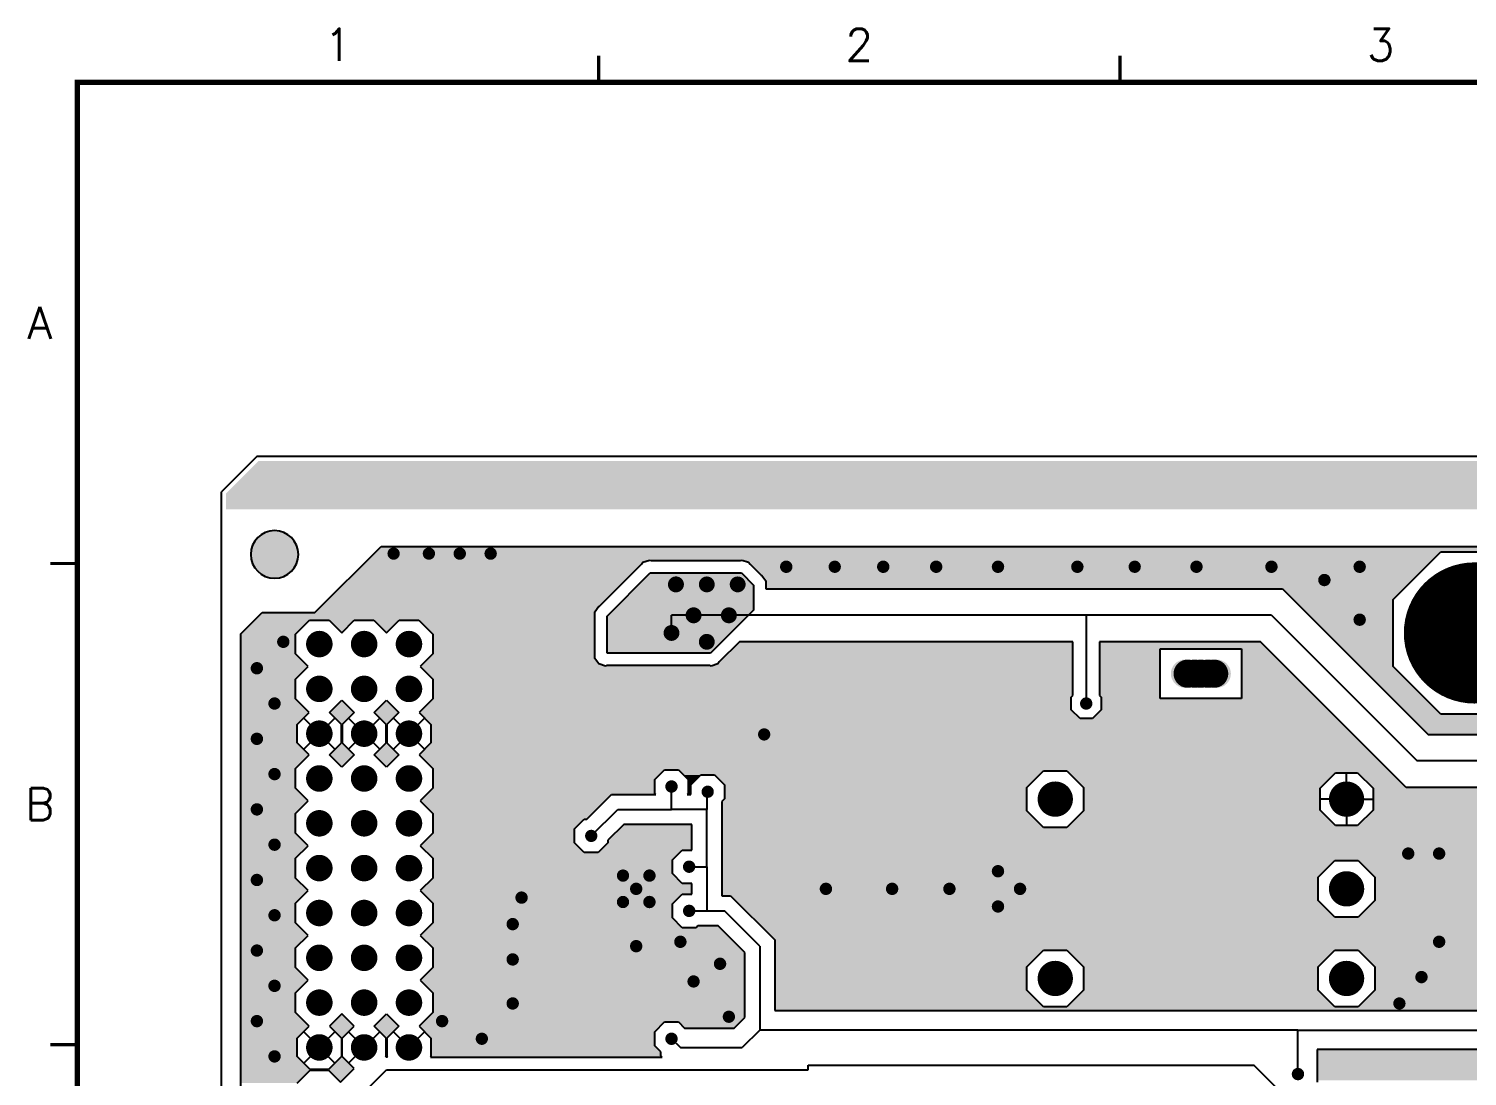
# Model space of a CAD drawing. Extents: x 295 to 953, y 10 to 290.
# Drawn here: x 487.4 to 622, y 192 to 290 of the extents above; entities that cross this region are included whole.
import ezdxf
from ezdxf.enums import TextEntityAlignment as Align

# ---------------------------------------------------------------- set-up
doc = ezdxf.new("R2010")
doc.units = 0
doc.header["$LTSCALE"] = 5
doc.header["$MEASUREMENT"] = 0
doc.layers.get('0').update_dxf_attribs({"linetype": 'CONTINUOUS', "lineweight": 25})
for name, color, linetype in [('19_SOLD_GBR', 4, 'CONTINUOUS'), ('문자', 4, 'CONTINUOUS'), ('테두리', 3, 'CONTINUOUS')]:
    doc.layers.add(name, color=color, linetype=linetype)
doc.styles.get("Standard").update_dxf_attribs({"font": 'simplex.shx'})

# ---------------------------------------------------------------- blocks, each defined once
blk = doc.blocks.new('C')
blk.add_line((15, 285), (15, 285))
at = {"layer": '테두리'}
for points, const_width in [([(63.75, 287.5), (63.75, 285)], 0.3), ([(112.5, 287.5), (112.5, 285)], 0.3), ([(15, 285), (15, 15), (405, 15), (405, 285), (15, 285)], 0.5), ([(12.5, 240), (15, 240)], 0.3), ([(12.5, 195), (15, 195)], 0.3)]:
    blk.add_lwpolyline(points, dxfattribs=dict(at, const_width=const_width))
at = {"layer": '문자'}
for s, p in [('1', (39.38, 288.5)), ('2', (88.12, 288.5)), ('3', (136.88, 288.5)), ('A', (11.5, 262.5)), ('B', (11.5, 217.5))]:
    blk.add_text(s, height=3, dxfattribs=at).set_placement(p, align=Align.MIDDLE)

msp = doc.modelspace()

# ---------------------------------------------------------------- hatches: boundary and pattern name
at = {"linetype": 'Continuous'}
h = msp.add_hatch(color=256, dxfattribs=at)
h.dxf.hatch_style = 1
h.paths.add_polyline_path([(508.2, 94.16, 1), (512.66, 94.16, 1)])
h.paths.add_polyline_path([(508.2, 240.84, 1), (512.66, 240.84, 1)])

# ---------------------------------------------------------------- linework, layer by layer
for points, const_width in [([(521.85, 240.92, -1), (521.28, 240.92, -1)], 0.577), ([(525.15, 240.92, -1), (524.58, 240.92, -1)], 0.577), ([(528.04, 240.92, -1), (527.46, 240.92, -1)], 0.577), ([(530.93, 240.92, -1), (530.35, 240.92, -1)], 0.577), ([(558.57, 239.69, -1), (557.99, 239.69, -1)], 0.577), ([(563.1, 239.69, -1), (562.53, 239.69, -1)], 0.577), ([(567.64, 239.69, -1), (567.06, 239.69, -1)], 0.577), ([(572.59, 239.69, -1), (572.01, 239.69, -1)], 0.577), ([(578.37, 239.69, -1), (577.79, 239.69, -1)], 0.577), ([(585.79, 239.69, -1), (585.21, 239.69, -1)], 0.577), ([(591.15, 239.69, -1), (590.58, 239.69, -1)], 0.577), ([(596.93, 239.69, -1), (596.35, 239.69, -1)], 0.577), ([(603.94, 239.69, -1), (603.36, 239.69, -1)], 0.577), ([(612.19, 239.69, -1), (611.61, 239.69, -1)], 0.577), ([(625.93, 233.5, -1), (619.33, 233.5, -1)], 6.6), ([(548.34, 238.04, -1), (547.59, 238.04, -1)], 0.742), ([(551.22, 238.04, -1), (550.48, 238.04, -1)], 0.742), ([(554.11, 238.04, -1), (553.37, 238.04, -1)], 0.742), ([(608.89, 238.45, -1), (608.31, 238.45, -1)], 0.577), ([(549.99, 235.15, -1), (549.24, 235.15, -1)], 0.742), ([(553.29, 235.15, -1), (552.54, 235.15, -1)], 0.742), ([(547.92, 233.5, -1), (547.18, 233.5, -1)], 0.742), ([(612.19, 234.74, -1), (611.61, 234.74, -1)], 0.577), ([(511.54, 232.67, -1), (510.96, 232.67, -1)], 0.577), ([(515.24, 232.46, -1), (514, 232.46, -1)], 1.24), ([(519.43, 232.46, -1), (518.19, 232.46, -1)], 1.24), ([(523.62, 232.46, -1), (522.38, 232.46, -1)], 1.24), ([(551.22, 232.67, -1), (550.48, 232.67, -1)], 0.742), ([(509.07, 230.2, -1), (508.49, 230.2, -1)], 0.577), ([(596.48, 229.69, -1), (595.16, 229.69, -1)], 1.32), ([(597.14, 229.69, -1), (595.82, 229.69, -1)], 1.32), ([(597.71, 229.69, -1), (596.39, 229.69, -1)], 1.32), ([(598.37, 229.69, -1), (597.05, 229.69, -1)], 1.32), ([(598.95, 229.69, -1), (597.63, 229.69, -1)], 1.32), ([(515.24, 228.27, -1), (514, 228.27, -1)], 1.24), ([(519.43, 228.27, -1), (518.19, 228.27, -1)], 1.24), ([(523.62, 228.27, -1), (522.38, 228.27, -1)], 1.24), ([(510.72, 226.9, -1), (510.14, 226.9, -1)], 0.577), ([(586.62, 226.9, -1), (586.04, 226.9, -1)], 0.577), ([(515.24, 224.08, -1), (514, 224.08, -1)], 1.24), ([(519.43, 224.08, -1), (518.19, 224.08, -1)], 1.24), ([(523.62, 224.08, -1), (522.38, 224.08, -1)], 1.24), ([(509.07, 223.6, -1), (508.49, 223.6, -1)], 0.577), ([(556.5, 224.01, -1), (555.93, 224.01, -1)], 0.577), ([(510.72, 220.3, -1), (510.14, 220.3, -1)], 0.577), ([(515.24, 219.89, -1), (514, 219.89, -1)], 1.24), ([(519.43, 219.89, -1), (518.19, 219.89, -1)], 1.24), ([(523.62, 219.89, -1), (522.38, 219.89, -1)], 1.24), ([(547.84, 219.14, -1), (547.26, 219.14, -1)], 0.577), ([(584.26, 217.96, -1), (582.61, 217.96, -1)], 1.65), ([(611.5, 217.96, -1), (609.85, 217.96, -1)], 1.65), ([(551.22, 218.65, -1), (550.65, 218.65, -1)], 0.577), ([(509.07, 217, -1), (508.49, 217, -1)], 0.577), ([(515.24, 215.7, -1), (514, 215.7, -1)], 1.24), ([(519.43, 215.7, -1), (518.19, 215.7, -1)], 1.24), ([(523.62, 215.7, -1), (522.38, 215.7, -1)], 1.24), ([(510.72, 213.7, -1), (510.14, 213.7, -1)], 0.577), ([(540.33, 214.52, -1), (539.76, 214.52, -1)], 0.577), ([(515.24, 211.51, -1), (514, 211.51, -1)], 1.24), ([(519.43, 211.51, -1), (518.19, 211.51, -1)], 1.24), ([(523.62, 211.51, -1), (522.38, 211.51, -1)], 1.24), ([(616.73, 212.87, -1), (616.15, 212.87, -1)], 0.577), ([(619.62, 212.87, -1), (619.04, 212.87, -1)], 0.577), ([(543.3, 210.81, -1), (542.73, 210.81, -1)], 0.577), ([(545.78, 210.81, -1), (545.2, 210.81, -1)], 0.577), ([(549.49, 211.64, -1), (548.91, 211.64, -1)], 0.577), ([(578.37, 211.22, -1), (577.79, 211.22, -1)], 0.577), ([(611.5, 209.57, -1), (609.85, 209.57, -1)], 1.65), ([(509.07, 210.4, -1), (508.49, 210.4, -1)], 0.577), ([(544.54, 209.57, -1), (543.96, 209.57, -1)], 0.577), ([(562.28, 209.57, -1), (561.7, 209.57, -1)], 0.577), ([(568.47, 209.57, -1), (567.89, 209.57, -1)], 0.577), ([(573.83, 209.57, -1), (573.25, 209.57, -1)], 0.577), ([(580.43, 209.57, -1), (579.85, 209.57, -1)], 0.577), ([(515.24, 207.31, -1), (514, 207.31, -1)], 1.24), ([(519.43, 207.31, -1), (518.19, 207.31, -1)], 1.24), ([(523.62, 207.31, -1), (522.38, 207.31, -1)], 1.24), ([(533.82, 208.75, -1), (533.24, 208.75, -1)], 0.577), ([(543.3, 208.34, -1), (542.73, 208.34, -1)], 0.577), ([(545.78, 208.34, -1), (545.2, 208.34, -1)], 0.577), ([(578.37, 207.92, -1), (577.79, 207.92, -1)], 0.577), ([(510.72, 207.1, -1), (510.14, 207.1, -1)], 0.577), ([(549.49, 207.51, -1), (548.91, 207.51, -1)], 0.577), ([(532.99, 206.27, -1), (532.41, 206.27, -1)], 0.577), ([(544.54, 204.21, -1), (543.96, 204.21, -1)], 0.577), ([(548.67, 204.62, -1), (548.09, 204.62, -1)], 0.577), ([(619.62, 204.62, -1), (619.04, 204.62, -1)], 0.577), ([(509.07, 203.8, -1), (508.49, 203.8, -1)], 0.577), ([(515.24, 203.12, -1), (514, 203.12, -1)], 1.24), ([(519.43, 203.12, -1), (518.19, 203.12, -1)], 1.24), ([(523.62, 203.12, -1), (522.38, 203.12, -1)], 1.24), ([(532.99, 202.97, -1), (532.41, 202.97, -1)], 0.577), ([(552.38, 202.56, -1), (551.8, 202.56, -1)], 0.577), ([(584.26, 201.19, -1), (582.61, 201.19, -1)], 1.65), ([(611.5, 201.19, -1), (609.85, 201.19, -1)], 1.65), ([(617.97, 201.32, -1), (617.39, 201.32, -1)], 0.577), ([(510.72, 200.5, -1), (510.14, 200.5, -1)], 0.577), ([(549.9, 200.91, -1), (549.33, 200.91, -1)], 0.577), ([(515.24, 198.93, -1), (514, 198.93, -1)], 1.24), ([(519.43, 198.93, -1), (518.19, 198.93, -1)], 1.24), ([(523.62, 198.93, -1), (522.38, 198.93, -1)], 1.24), ([(532.99, 198.85, -1), (532.41, 198.85, -1)], 0.577), ([(615.9, 198.85, -1), (615.33, 198.85, -1)], 0.577), ([(509.07, 197.2, -1), (508.49, 197.2, -1)], 0.577), ([(526.39, 197.2, -1), (525.81, 197.2, -1)], 0.577), ([(553.2, 197.61, -1), (552.63, 197.61, -1)], 0.577), ([(515.24, 194.74, -1), (514, 194.74, -1)], 1.24), ([(519.43, 194.74, -1), (518.19, 194.74, -1)], 1.24), ([(523.62, 194.74, -1), (522.38, 194.74, -1)], 1.24), ([(530.1, 195.55, -1), (529.53, 195.55, -1)], 0.577), ([(547.84, 195.55, -1), (547.26, 195.55, -1)], 0.577), ([(510.72, 193.9, -1), (510.14, 193.9, -1)], 0.577), ([(606.42, 192.25, -1), (605.84, 192.25, -1)], 0.577)]:
    msp.add_lwpolyline(points, format="xyb", close=True, dxfattribs=dict(const_width=const_width))
at = {"layer": '19_SOLD_GBR', "color": 7}
for p, q in [((508.78, 250), (505.48, 246.7)), ((868.48, 250), (508.78, 250)), ((505.48, 88.3), (505.48, 246.7)), ((514.21, 235.4), (520.4, 241.58)), ((520.4, 241.58), (853.46, 241.58)), ((615.04, 236.64), (619.48, 241.09)), ((619.48, 241.09), (625.77, 241.09)), ((540.83, 236.02), (544.73, 239.92)), ((544.73, 239.92), (544.88, 240.12)), ((544.88, 240.12), (545.49, 240.32)), ((545.49, 240.32), (545.65, 240.26)), ((545.65, 240.26), (554, 240.26)), ((554, 240.26), (554.15, 240.32)), ((554.15, 240.32), (554.76, 240.12)), ((554.76, 240.12), (554.91, 239.92)), ((554.91, 239.92), (555.92, 238.91)), ((541.53, 235.08), (545.56, 239.11)), ((545.56, 239.11), (554.08, 239.11)), ((554.08, 239.11), (555.23, 237.97)), ((555.92, 238.91), (556, 238.88)), ((556, 238.88), (556.38, 238.36)), ((556.38, 238.36), (556.38, 237.62)), ((555.23, 237.97), (555.23, 235.63)), ((556.38, 237.62), (604.68, 237.62)), ((604.68, 237.62), (618.29, 224.01)), ((507.29, 233.43), (509.26, 235.4)), ((509.26, 235.4), (514.21, 235.4)), ((540.38, 235.47), (540.75, 235.99)), ((540.38, 231.12), (540.38, 235.47)), ((540.75, 235.99), (540.83, 236.02)), ((555.23, 235.63), (551.2, 231.6)), ((615.04, 230.36), (615.04, 236.64)), ((512.39, 233.38), (513.7, 234.69)), ((513.7, 234.69), (515.54, 234.69)), ((515.54, 234.69), (516.71, 233.51)), ((516.71, 233.51), (517.89, 234.69)), ((517.89, 234.69), (519.73, 234.69)), ((519.73, 234.69), (520.91, 233.51)), ((520.91, 233.51), (522.08, 234.69)), ((522.08, 234.69), (523.92, 234.69)), ((523.92, 234.69), (525.23, 233.38)), ((541.53, 231.6), (541.53, 235.08)), ((586.33, 235.15), (547.55, 235.15)), ((547.55, 233.5), (547.55, 235.15)), ((603.65, 235.15), (586.33, 235.15)), ((586.33, 235.15), (586.33, 226.9)), ((603.65, 235.15), (617.27, 221.54)), ((507.29, 101.57), (507.29, 233.43)), ((512.39, 231.54), (512.39, 233.38)), ((525.23, 233.38), (525.23, 231.54)), ((513.56, 230.36), (512.39, 231.54)), ((525.23, 231.54), (524.05, 230.36)), ((551.2, 231.6), (541.53, 231.6)), ((553.9, 232.67), (552.02, 230.79)), ((585.09, 232.67), (553.9, 232.67)), ((585.09, 227.65), (585.09, 232.67)), ((587.57, 232.67), (587.57, 227.65)), ((602.63, 232.67), (587.57, 232.67)), ((593.26, 232), (600.85, 232)), ((593.26, 227.38), (593.26, 232)), ((600.85, 232), (600.85, 227.38)), ((616.24, 219.06), (602.63, 232.67)), ((512.39, 229.19), (513.56, 230.36)), ((524.05, 230.36), (525.23, 229.19)), ((540.75, 230.6), (540.38, 231.12)), ((541.37, 230.4), (540.75, 230.6)), ((541.52, 230.45), (541.37, 230.4)), ((551.11, 230.45), (541.52, 230.45)), ((551.27, 230.4), (551.11, 230.45)), ((551.88, 230.6), (551.27, 230.4)), ((552.02, 230.79), (551.88, 230.6)), ((619.48, 225.91), (615.04, 230.36)), ((512.39, 227.35), (512.39, 229.19)), ((525.23, 229.19), (525.23, 227.35)), ((513.68, 226.06), (512.39, 227.35)), ((525.23, 227.35), (523.94, 226.06)), ((584.93, 227.48), (585.09, 227.65)), ((584.93, 226.32), (584.93, 227.48)), ((587.57, 227.65), (587.73, 227.48)), ((587.73, 227.48), (587.73, 226.32)), ((600.85, 227.38), (593.26, 227.38)), ((512.56, 224.93), (513.68, 226.06)), ((515.56, 226.06), (516.71, 227.22)), ((516.68, 224.93), (515.56, 226.06)), ((516.71, 227.22), (517.87, 226.06)), ((517.87, 226.06), (516.75, 224.93)), ((519.75, 226.06), (520.91, 227.22)), ((520.87, 224.93), (519.75, 226.06)), ((520.91, 227.22), (522.06, 226.06)), ((522.06, 226.06), (520.94, 224.93)), ((523.94, 226.06), (525.06, 224.93)), ((585.75, 225.5), (584.93, 226.32)), ((587.73, 226.32), (586.91, 225.5)), ((512.56, 223.22), (512.56, 224.93)), ((514.62, 224.08), (513.16, 225.54)), ((514.62, 224.08), (513.16, 225.54)), ((514.62, 224.08), (516.08, 225.54)), ((514.62, 224.08), (516.08, 225.54)), ((516.68, 223.22), (516.68, 224.93)), ((516.75, 224.93), (516.75, 223.22)), ((518.81, 224.08), (517.35, 225.54)), ((518.81, 224.08), (517.35, 225.54)), ((518.81, 224.08), (520.27, 225.54)), ((518.81, 224.08), (520.27, 225.54)), ((520.87, 223.22), (520.87, 224.93)), ((520.94, 224.93), (520.94, 223.22)), ((523, 224.08), (521.54, 225.54)), ((523, 224.08), (521.54, 225.54)), ((523, 224.08), (524.46, 225.54)), ((523, 224.08), (524.46, 225.54)), ((525.06, 224.93), (525.06, 223.22)), ((586.91, 225.5), (585.75, 225.5)), ((625.77, 225.91), (619.48, 225.91)), ((514.62, 224.08), (513.16, 222.62)), ((514.62, 224.08), (513.16, 222.62)), ((514.62, 224.08), (516.08, 222.62)), ((514.62, 224.08), (516.08, 222.62)), ((518.81, 224.08), (517.35, 222.62)), ((518.81, 224.08), (517.35, 222.62)), ((518.81, 224.08), (520.27, 222.62)), ((518.81, 224.08), (520.27, 222.62)), ((523, 224.08), (521.54, 222.62)), ((523, 224.08), (521.54, 222.62)), ((523, 224.08), (524.46, 222.62)), ((523, 224.08), (524.46, 222.62)), ((618.29, 224.01), (630.27, 224.01)), ((512.39, 220.81), (513.68, 222.1)), ((513.68, 222.1), (512.56, 223.22)), ((515.56, 222.1), (516.68, 223.22)), ((516.71, 220.94), (515.56, 222.1)), ((517.87, 222.1), (516.71, 220.94)), ((516.75, 223.22), (517.87, 222.1)), ((519.75, 222.1), (520.87, 223.22)), ((520.91, 220.94), (519.75, 222.1)), ((522.06, 222.1), (520.91, 220.94)), ((520.94, 223.22), (522.06, 222.1)), ((525.06, 223.22), (523.94, 222.1)), ((523.94, 222.1), (525.23, 220.81)), ((512.39, 218.97), (512.39, 220.81)), ((525.23, 220.81), (525.23, 218.97)), ((545.99, 219.8), (546.9, 220.71)), ((546.9, 220.71), (548.2, 220.71)), ((548.2, 220.71), (549.12, 219.8)), ((580.79, 219.05), (582.34, 220.6)), ((582.34, 220.6), (584.53, 220.6)), ((584.53, 220.6), (586.07, 219.05)), ((631.29, 221.54), (617.27, 221.54)), ((545.99, 218.5), (545.99, 219.8)), ((549.12, 219.8), (549.12, 218.5)), ((549.37, 219.3), (550.28, 220.22)), ((549.37, 218.4), (549.37, 219.3)), ((550.28, 220.22), (551.58, 220.22)), ((551.58, 220.22), (552.5, 219.3)), ((552.5, 219.3), (552.5, 218)), ((608.2, 218.98), (609.65, 220.43)), ((609.65, 220.43), (611.7, 220.43)), ((610.67, 217.96), (610.67, 220.43)), ((611.7, 220.43), (613.15, 218.98)), ((513.56, 217.79), (512.39, 218.97)), ((525.23, 218.97), (524.05, 217.79)), ((539.63, 216.09), (541.94, 218.4)), ((541.94, 218.4), (546.08, 218.4)), ((546.08, 218.4), (545.99, 218.5)), ((547.55, 217), (547.55, 219.14)), ((549.12, 218.5), (549.03, 218.4)), ((549.03, 218.4), (549.37, 218.4)), ((550.94, 218.65), (550.85, 218.57)), ((550.85, 218.57), (550.85, 217)), ((552.5, 218), (552.26, 217.75)), ((580.79, 216.86), (580.79, 219.05)), ((586.07, 219.05), (586.07, 216.86)), ((608.2, 216.93), (608.2, 218.98)), ((610.67, 217.96), (608.2, 217.96)), ((610.67, 217.96), (610.67, 215.48)), ((610.67, 217.96), (613.15, 217.96)), ((613.15, 218.98), (613.15, 216.93)), ((632.31, 219.06), (616.24, 219.06)), ((512.39, 216.62), (513.56, 217.79)), ((512.39, 214.77), (512.39, 216.62)), ((524.05, 217.79), (525.23, 216.62)), ((525.23, 216.62), (525.23, 214.77)), ((540.05, 214.52), (542.52, 217)), ((542.52, 217), (547.55, 217)), ((550.85, 217), (547.55, 217)), ((550.85, 211.64), (550.85, 217)), ((552.26, 217.75), (552.26, 208.91)), ((582.34, 215.32), (580.79, 216.86)), ((586.07, 216.86), (584.53, 215.32)), ((609.65, 215.48), (608.2, 216.93)), ((613.15, 216.93), (611.7, 215.48)), ((538.48, 215.18), (539.39, 216.09)), ((539.39, 216.09), (539.63, 216.09)), ((543.1, 215.6), (541.61, 214.11)), ((549.45, 215.6), (543.1, 215.6)), ((549.45, 213.2), (549.45, 215.6)), ((584.53, 215.32), (582.34, 215.32)), ((611.7, 215.48), (609.65, 215.48)), ((513.56, 213.6), (512.39, 214.77)), ((525.23, 214.77), (524.05, 213.6)), ((538.48, 213.88), (538.48, 215.18)), ((539.39, 212.96), (538.48, 213.88)), ((541.61, 213.88), (540.69, 212.96)), ((541.61, 214.11), (541.61, 213.88)), ((512.39, 212.43), (513.56, 213.6)), ((524.05, 213.6), (525.23, 212.43)), ((540.69, 212.96), (539.39, 212.96)), ((547.64, 212.29), (548.55, 213.2)), ((548.55, 213.2), (549.45, 213.2)), ((512.39, 210.58), (512.39, 212.43)), ((525.23, 212.43), (525.23, 210.58)), ((547.64, 210.99), (547.64, 212.29)), ((549.2, 211.64), (550.85, 211.64)), ((550.85, 211.64), (550.85, 209.57)), ((608.03, 210.67), (609.58, 212.21)), ((609.58, 212.21), (611.77, 212.21)), ((611.77, 212.21), (613.31, 210.67)), ((513.56, 209.41), (512.39, 210.58)), ((525.23, 210.58), (524.05, 209.41)), ((548.55, 210.07), (547.64, 210.99)), ((549.45, 210.07), (548.55, 210.07)), ((549.45, 209.08), (549.45, 210.07)), ((608.03, 208.48), (608.03, 210.67)), ((613.31, 210.67), (613.31, 208.48)), ((512.39, 208.24), (513.56, 209.41)), ((524.05, 209.41), (525.23, 208.24)), ((547.64, 208.16), (548.55, 209.08)), ((548.55, 209.08), (549.45, 209.08)), ((550.85, 209.57), (550.85, 207.51)), ((552.26, 208.91), (553.08, 208.91)), ((553.08, 208.91), (557.21, 204.79)), ((512.39, 206.39), (512.39, 208.24)), ((525.23, 208.24), (525.23, 206.39)), ((547.64, 206.86), (547.64, 208.16)), ((549.2, 207.51), (550.85, 207.51)), ((550.85, 207.51), (552.5, 207.51)), ((555.8, 204.21), (552.5, 207.51)), ((609.58, 206.93), (608.03, 208.48)), ((613.31, 208.48), (611.77, 206.93)), ((513.56, 205.22), (512.39, 206.39)), ((525.23, 206.39), (524.05, 205.22)), ((548.55, 205.94), (547.64, 206.86)), ((549.85, 205.94), (548.55, 205.94)), ((550.02, 206.11), (549.85, 205.94)), ((551.92, 206.11), (550.02, 206.11)), ((554.4, 203.63), (551.92, 206.11)), ((611.77, 206.93), (609.58, 206.93)), ((512.39, 204.05), (513.56, 205.22)), ((524.05, 205.22), (525.23, 204.05)), ((557.21, 204.79), (557.21, 198.19)), ((512.39, 202.2), (512.39, 204.05)), ((525.23, 204.05), (525.23, 202.2)), ((554.4, 197.54), (554.4, 203.63)), ((555.8, 204.21), (555.8, 196.37)), ((580.79, 202.29), (582.34, 203.83)), ((582.34, 203.83), (584.53, 203.83)), ((584.53, 203.83), (586.07, 202.29)), ((608.03, 202.29), (609.58, 203.83)), ((609.58, 203.83), (611.77, 203.83)), ((611.77, 203.83), (613.31, 202.29)), ((513.56, 201.03), (512.39, 202.2)), ((525.23, 202.2), (524.05, 201.03)), ((580.79, 200.1), (580.79, 202.29)), ((586.07, 202.29), (586.07, 200.1)), ((608.03, 200.1), (608.03, 202.29)), ((613.31, 202.29), (613.31, 200.1)), ((512.39, 199.85), (513.56, 201.03)), ((524.05, 201.03), (525.23, 199.85)), ((512.39, 198.01), (512.39, 199.85)), ((525.23, 199.85), (525.23, 198.01)), ((582.34, 198.55), (580.79, 200.1)), ((586.07, 200.1), (584.53, 198.55)), ((609.58, 198.55), (608.03, 200.1)), ((613.31, 200.1), (611.77, 198.55)), ((513.68, 196.72), (512.39, 198.01)), ((516.71, 197.88), (515.56, 196.72)), ((517.87, 196.72), (516.71, 197.88)), ((519.75, 196.72), (520.91, 197.88)), ((520.91, 197.88), (522.06, 196.72)), ((525.23, 198.01), (523.94, 196.72)), ((557.21, 198.19), (651.02, 198.19)), ((584.53, 198.55), (582.34, 198.55)), ((611.77, 198.55), (609.58, 198.55)), ((512.56, 195.6), (513.68, 196.72)), ((515.56, 196.72), (516.68, 195.6)), ((516.75, 195.6), (517.87, 196.72)), ((520.87, 195.6), (519.75, 196.72)), ((522.06, 196.72), (520.94, 195.6)), ((523.94, 196.72), (525.06, 195.6)), ((545.99, 196.2), (546.9, 197.12)), ((546.9, 197.12), (548.2, 197.12)), ((548.2, 197.12), (548.78, 196.54)), ((548.78, 196.54), (553.4, 196.54)), ((553.4, 196.54), (554.4, 197.54)), ((512.56, 193.89), (512.56, 195.6)), ((514.62, 194.74), (513.16, 196.2)), ((514.62, 194.74), (516.08, 196.2)), ((516.68, 195.6), (516.68, 193.89)), ((516.75, 193.89), (516.75, 195.6)), ((518.81, 194.74), (517.35, 196.2)), ((518.81, 194.74), (517.35, 196.2)), ((518.81, 194.74), (520.27, 196.2)), ((518.81, 194.74), (520.27, 196.2)), ((520.87, 193.89), (520.87, 195.6)), ((520.94, 195.6), (520.94, 193.89)), ((523, 194.74), (521.54, 196.2)), ((523, 194.74), (521.54, 196.2)), ((523, 194.74), (524.46, 196.2)), ((523, 194.74), (524.46, 196.2)), ((525.06, 195.6), (525.06, 193.89)), ((545.99, 194.9), (545.99, 196.2)), ((547.55, 195.55), (548.38, 194.72)), ((555.8, 196.37), (554.15, 194.72)), ((606.13, 196.37), (555.8, 196.37)), ((606.13, 196.37), (650.27, 196.37)), ((606.13, 192.25), (606.13, 196.37)), ((513.76, 192.68), (512.56, 193.89)), ((514.62, 194.74), (513.16, 193.28)), ((514.62, 194.74), (516.08, 193.28)), ((516.68, 193.89), (515.47, 192.68)), ((517.87, 192.76), (516.75, 193.89)), ((518.81, 194.74), (517.35, 193.28)), ((518.81, 194.74), (517.35, 193.28)), ((520.83, 193.84), (520.87, 193.89)), ((520.98, 193.84), (520.83, 193.84)), ((520.94, 193.89), (520.98, 193.84)), ((525.06, 193.89), (525.02, 193.84)), ((525.02, 193.84), (546.69, 193.84)), ((546.56, 194.32), (545.99, 194.9)), ((546.56, 193.97), (546.56, 194.32)), ((546.69, 193.84), (546.56, 193.97)), ((548.38, 194.72), (554.15, 194.72)), ((607.94, 194.56), (607.94, 191.5)), ((649.51, 194.56), (607.94, 194.56)), ((512.56, 191.41), (513.76, 192.61)), ((515.47, 192.68), (513.76, 192.68)), ((513.76, 192.61), (515.47, 192.61)), ((515.47, 192.61), (516.6, 191.49)), ((516.6, 191.49), (517.87, 192.76)), ((518.81, 190.55), (520.91, 192.65)), ((520.91, 192.65), (560.34, 192.65)), ((560.34, 193.07), (602, 193.07)), ((560.34, 192.65), (560.34, 193.07)), ((611.08, 184), (602, 193.07))]:
    msp.add_line(p, q, dxfattribs=at)
for start, end in [(0, 180), (180, 0)]:
    msp.add_arc((510.43, 240.84), 2.23, start, end, dxfattribs=at)
for points in [[(868.07, 246.53), (868.07, 249.18), (505.89, 246.53), (508.53, 249.18)], [(868.07, 249.18), (867.65, 249.59), (508.53, 249.18), (508.94, 249.59)], [(867.65, 249.59), (867.65, 249.59), (508.94, 249.59), (867.65, 249.59)], [(868.07, 245.05), (868.07, 246.53), (505.89, 245.05), (505.89, 246.53)], [(868.07, 245.05), (868.07, 245.05), (856.52, 245.05), (505.89, 245.05)], [(618.71, 240.32), (619.48, 241.09), (519.13, 240.32), (519.9, 241.09)], [(853.46, 241.09), (853.46, 241.58), (519.9, 241.09), (520.4, 241.58)], [(817.48, 241.09), (817.48, 241.09), (625.77, 241.09), (619.48, 241.09)], [(540.83, 236.02), (544.73, 239.92), (514.83, 236.02), (518.73, 239.92)], [(544.73, 239.92), (544.88, 240.12), (518.73, 239.92), (518.93, 240.12)], [(544.88, 240.12), (545.49, 240.32), (518.93, 240.12), (519.13, 240.32)], [(554, 240.26), (554.15, 240.32), (545.65, 240.26), (545.49, 240.32)], [(618.51, 240.12), (618.71, 240.32), (554.76, 240.12), (554.15, 240.32)], [(618.31, 239.92), (618.51, 240.12), (554.91, 239.92), (554.76, 240.12)], [(617.3, 238.91), (618.31, 239.92), (555.92, 238.91), (554.91, 239.92)], [(555.23, 237.97), (554.08, 239.11), (544.42, 237.97), (545.56, 239.11)], [(554.08, 239.11), (554.08, 239.11), (545.56, 239.11), (554.08, 239.11)], [(617.27, 238.88), (617.3, 238.91), (556, 238.88), (555.92, 238.91)], [(616.75, 238.36), (617.27, 238.88), (556.38, 238.36), (556, 238.88)], [(616.02, 237.62), (616.75, 238.36), (556.38, 237.62), (556.38, 238.36)], [(555.23, 235.63), (555.23, 237.97), (542.08, 235.63), (544.42, 237.97)], [(616.02, 237.62), (616.02, 237.62), (604.68, 237.62), (556.38, 237.62)], [(615.04, 236.64), (616.02, 237.62), (605.66, 236.64), (604.68, 237.62)], [(540.38, 234.69), (540.38, 235.4), (508.55, 234.69), (509.26, 235.4)], [(540.38, 235.4), (540.38, 235.4), (513.7, 235.4), (514.21, 235.4)], [(540.38, 235.4), (540.38, 235.47), (514.21, 235.4), (514.28, 235.47)], [(540.38, 235.47), (540.75, 235.99), (514.28, 235.47), (514.8, 235.99)], [(540.75, 235.99), (540.83, 236.02), (514.8, 235.99), (514.83, 236.02)], [(554.68, 235.08), (555.23, 235.63), (541.53, 235.08), (542.08, 235.63)], [(615.04, 230.36), (615.04, 236.64), (611.95, 230.36), (605.66, 236.64)], [(512.44, 233.43), (513.7, 234.69), (507.29, 233.43), (508.55, 234.69)], [(517.89, 234.69), (517.89, 234.69), (515.54, 234.69), (513.7, 234.69)], [(516.71, 233.51), (517.89, 234.69), (516.71, 233.51), (515.54, 234.69)], [(522.08, 234.69), (522.08, 234.69), (519.73, 234.69), (517.89, 234.69)], [(520.91, 233.51), (522.08, 234.69), (520.91, 233.51), (519.73, 234.69)], [(540.38, 234.69), (540.38, 234.69), (523.92, 234.69), (522.08, 234.69)], [(540.38, 233.38), (540.38, 234.69), (525.23, 233.38), (523.92, 234.69)], [(551.2, 231.6), (554.68, 235.08), (541.53, 231.6), (541.53, 235.08)], [(512.39, 233.38), (512.44, 233.43), (507.29, 233.38), (507.29, 233.43)], [(512.39, 231.54), (512.39, 233.38), (507.29, 231.54), (507.29, 233.38)], [(540.38, 231.54), (540.38, 233.38), (525.23, 231.54), (525.23, 233.38)], [(513.56, 230.36), (512.39, 231.54), (507.29, 230.36), (507.29, 231.54)], [(540.38, 231.12), (540.38, 231.54), (524.81, 231.12), (525.23, 231.54)], [(585.09, 230.79), (585.09, 232.67), (552.02, 230.79), (553.9, 232.67)], [(585.09, 232.67), (585.09, 232.67), (582.34, 232.67), (585.09, 232.67)], [(603.3, 232), (602.63, 232.67), (587.57, 232), (587.57, 232.67)], [(602.63, 232.67), (602.63, 232.67), (587.57, 232.67), (593.26, 232.67)], [(593.26, 227.65), (593.26, 232), (587.57, 227.65), (587.57, 232)], [(602.63, 232.67), (602.63, 232.67), (593.26, 232.67), (602.63, 232.67)], [(603.3, 232), (603.3, 232), (600.85, 232), (593.26, 232)], [(607.92, 227.38), (603.3, 232), (600.85, 227.38), (600.85, 232)], [(512.39, 229.19), (513.56, 230.36), (507.29, 229.19), (507.29, 230.36)], [(585.09, 230.36), (585.09, 230.4), (524.05, 230.36), (524.09, 230.4)], [(585.09, 229.19), (585.09, 230.36), (525.23, 229.19), (524.05, 230.36)], [(541.37, 230.4), (540.75, 230.6), (524.09, 230.4), (524.29, 230.6)], [(540.75, 230.6), (540.38, 231.12), (524.29, 230.6), (524.81, 231.12)], [(551.27, 230.4), (551.11, 230.45), (541.37, 230.4), (541.52, 230.45)], [(585.09, 230.4), (585.09, 230.6), (551.27, 230.4), (551.88, 230.6)], [(585.09, 230.6), (585.09, 230.79), (551.88, 230.6), (552.02, 230.79)], [(599.83, 229.95), (599.76, 230.2), (594.27, 229.95), (594.35, 230.2)], [(599.76, 230.2), (599.63, 230.42), (594.35, 230.2), (594.47, 230.42)], [(599.63, 230.42), (599.47, 230.63), (594.47, 230.42), (594.63, 230.63)], [(599.47, 230.63), (599.27, 230.79), (594.63, 230.63), (594.83, 230.79)], [(599.27, 230.79), (599.04, 230.91), (594.83, 230.79), (595.06, 230.91)], [(599.04, 230.91), (598.79, 230.99), (595.06, 230.91), (595.31, 230.99)], [(598.79, 230.99), (598.54, 231.01), (595.31, 230.99), (595.57, 231.01)], [(619.48, 225.91), (615.04, 230.36), (616.39, 225.91), (611.95, 230.36)], [(512.39, 227.35), (512.39, 229.19), (507.29, 227.35), (507.29, 229.19)], [(585.09, 227.65), (585.09, 229.19), (525.23, 227.65), (525.23, 229.19)], [(599.86, 229.69), (599.83, 229.95), (594.25, 229.69), (594.27, 229.95)], [(599.83, 229.43), (599.86, 229.69), (594.27, 229.43), (594.25, 229.69)], [(599.76, 229.19), (599.83, 229.43), (594.35, 229.19), (594.27, 229.43)], [(599.63, 228.96), (599.76, 229.19), (594.47, 228.96), (594.35, 229.19)], [(599.47, 228.76), (599.63, 228.96), (594.63, 228.76), (594.47, 228.96)], [(599.27, 228.59), (599.47, 228.76), (594.83, 228.59), (594.63, 228.76)], [(513.68, 226.06), (512.39, 227.35), (507.29, 226.06), (507.29, 227.35)], [(584.93, 226.32), (584.93, 227.35), (524.2, 226.32), (525.23, 227.35)], [(584.93, 227.48), (585.09, 227.65), (525.23, 227.48), (525.23, 227.65)], [(584.93, 227.35), (584.93, 227.48), (525.23, 227.35), (525.23, 227.48)], [(593.26, 227.48), (593.26, 227.65), (587.73, 227.48), (587.57, 227.65)], [(593.26, 227.38), (593.26, 227.48), (587.73, 227.38), (587.73, 227.48)], [(608.98, 226.32), (607.92, 227.38), (587.73, 226.32), (587.73, 227.38)], [(599.04, 228.47), (599.27, 228.59), (595.06, 228.47), (594.83, 228.59)], [(598.79, 228.4), (599.04, 228.47), (595.31, 228.4), (595.06, 228.47)], [(598.54, 228.37), (598.79, 228.4), (595.57, 228.37), (595.31, 228.4)], [(512.56, 224.93), (513.68, 226.06), (507.29, 224.93), (507.29, 226.06)], [(517.87, 226.06), (516.71, 227.22), (515.56, 226.06), (516.71, 227.22)], [(516.75, 224.93), (517.87, 226.06), (516.68, 224.93), (515.56, 226.06)], [(522.06, 226.06), (520.91, 227.22), (519.75, 226.06), (520.91, 227.22)], [(520.94, 224.93), (522.06, 226.06), (520.87, 224.93), (519.75, 226.06)], [(585.19, 226.06), (584.93, 226.32), (523.94, 226.06), (524.2, 226.32)], [(585.75, 225.5), (585.19, 226.06), (524.5, 225.5), (523.94, 226.06)], [(609.65, 225.65), (608.98, 226.32), (587.07, 225.65), (587.73, 226.32)], [(512.56, 223.22), (512.56, 224.93), (507.29, 223.22), (507.29, 224.93)], [(516.75, 223.22), (516.75, 224.93), (516.68, 223.22), (516.68, 224.93)], [(520.94, 223.22), (520.94, 224.93), (520.87, 223.22), (520.87, 224.93)], [(610.37, 224.93), (609.81, 225.5), (525.06, 224.93), (524.5, 225.5)], [(612.08, 223.22), (610.37, 224.93), (525.06, 223.22), (525.06, 224.93)], [(609.81, 225.5), (609.65, 225.65), (586.91, 225.5), (587.07, 225.65)], [(630.27, 224.01), (632.16, 225.91), (618.29, 224.01), (616.39, 225.91)], [(513.68, 222.1), (512.56, 223.22), (507.29, 222.1), (507.29, 223.22)], [(512.39, 220.81), (513.68, 222.1), (507.29, 220.81), (507.29, 222.1)], [(517.87, 222.1), (516.75, 223.22), (515.56, 222.1), (516.68, 223.22)], [(516.71, 220.94), (517.87, 222.1), (516.71, 220.94), (515.56, 222.1)], [(522.06, 222.1), (520.94, 223.22), (519.75, 222.1), (520.87, 223.22)], [(520.91, 220.94), (522.06, 222.1), (520.91, 220.94), (519.75, 222.1)], [(613.2, 222.1), (612.08, 223.22), (523.94, 222.1), (525.06, 223.22)], [(614.49, 220.81), (613.2, 222.1), (525.23, 220.81), (523.94, 222.1)], [(512.39, 218.97), (512.39, 220.81), (507.29, 218.97), (507.29, 220.81)], [(614.59, 220.71), (614.49, 220.81), (525.23, 220.71), (525.23, 220.81)], [(545.99, 219.8), (546.9, 220.71), (525.23, 219.8), (525.23, 220.71)], [(614.59, 220.71), (614.59, 220.71), (548.2, 220.71), (546.9, 220.71)], [(614.71, 220.6), (614.59, 220.71), (548.32, 220.6), (548.2, 220.71)], [(581.96, 220.22), (582.34, 220.6), (548.7, 220.22), (548.32, 220.6)], [(614.71, 220.6), (614.71, 220.6), (584.53, 220.6), (582.34, 220.6)], [(614.87, 220.43), (614.71, 220.6), (584.69, 220.43), (584.53, 220.6)], [(545.99, 218.97), (545.99, 219.8), (525.23, 218.97), (525.23, 219.8)], [(549.86, 219.8), (550.28, 220.22), (549.12, 219.8), (548.7, 220.22)], [(549.37, 219.3), (549.86, 219.8), (549.12, 219.3), (549.12, 219.8)], [(549.37, 218.5), (549.37, 219.3), (549.12, 218.5), (549.12, 219.3)], [(581.96, 220.22), (581.96, 220.22), (551.58, 220.22), (550.28, 220.22)], [(581.04, 219.3), (581.96, 220.22), (552.5, 219.3), (551.58, 220.22)], [(580.79, 219.05), (581.04, 219.3), (552.5, 219.05), (552.5, 219.3)], [(608.27, 219.05), (609.65, 220.43), (586.07, 219.05), (584.69, 220.43)], [(614.87, 220.43), (614.87, 220.43), (611.7, 220.43), (609.65, 220.43)], [(616.24, 219.06), (614.87, 220.43), (613.07, 219.06), (611.7, 220.43)], [(513.56, 217.79), (512.39, 218.97), (507.29, 217.79), (507.29, 218.97)], [(541.33, 217.79), (541.94, 218.4), (524.05, 217.79), (524.67, 218.4)], [(546.08, 218.4), (545.99, 218.5), (524.67, 218.4), (524.76, 218.5)], [(545.99, 218.5), (545.99, 218.97), (524.76, 218.5), (525.23, 218.97)], [(549.37, 218.4), (549.37, 218.5), (549.03, 218.4), (549.12, 218.5)], [(580.79, 217.75), (580.79, 218), (552.26, 217.75), (552.5, 218)], [(580.79, 218), (580.79, 219.05), (552.5, 218), (552.5, 219.05)], [(608.2, 218.98), (608.27, 219.05), (586.07, 218.98), (586.07, 219.05)], [(608.2, 216.93), (608.2, 218.98), (586.07, 216.93), (586.07, 218.98)], [(682.69, 218.98), (682.69, 219.06), (613.15, 218.98), (613.07, 219.06)], [(682.69, 216.93), (682.69, 218.98), (613.15, 216.93), (613.15, 218.98)], [(512.39, 216.62), (513.56, 217.79), (507.29, 216.62), (507.29, 217.79)], [(512.39, 214.77), (512.39, 216.62), (507.29, 214.77), (507.29, 216.62)], [(540.16, 216.62), (541.33, 217.79), (525.23, 216.62), (524.05, 217.79)], [(539.63, 216.09), (540.16, 216.62), (525.23, 216.09), (525.23, 216.62)], [(580.79, 216.86), (580.79, 217.75), (552.26, 216.86), (552.26, 217.75)], [(582.34, 215.32), (580.79, 216.86), (552.26, 215.32), (552.26, 216.86)], [(609.58, 215.55), (608.27, 216.86), (584.76, 215.55), (586.07, 216.86)], [(608.27, 216.86), (608.2, 216.93), (586.07, 216.86), (586.07, 216.93)], [(683.07, 216.16), (682.69, 216.68), (612.37, 216.16), (612.89, 216.68)], [(682.69, 216.68), (682.69, 216.93), (612.89, 216.68), (613.15, 216.93)], [(538.48, 215.18), (539.39, 216.09), (525.23, 215.18), (525.23, 216.09)], [(549.45, 214.11), (549.45, 215.6), (541.61, 214.11), (543.1, 215.6)], [(549.45, 215.6), (549.45, 215.6), (543.1, 215.6), (549.45, 215.6)], [(687.06, 212.21), (683.96, 215.32), (552.26, 212.21), (552.26, 215.32)], [(683.96, 215.32), (683.96, 215.32), (582.34, 215.32), (584.53, 215.32)], [(683.96, 215.32), (683.79, 215.48), (584.53, 215.32), (584.69, 215.48)], [(609.65, 215.48), (609.58, 215.55), (584.69, 215.48), (584.76, 215.55)], [(683.79, 215.48), (683.14, 216.13), (611.7, 215.48), (612.35, 216.13)], [(683.14, 216.13), (683.07, 216.16), (612.35, 216.13), (612.37, 216.16)], [(513.56, 213.6), (512.39, 214.77), (507.29, 213.6), (507.29, 214.77)], [(538.75, 213.6), (538.48, 213.88), (524.05, 213.6), (524.33, 213.88)], [(538.48, 213.88), (538.48, 214.77), (524.33, 213.88), (525.23, 214.77)], [(538.48, 214.77), (538.48, 215.18), (525.23, 214.77), (525.23, 215.18)], [(549.45, 213.2), (549.45, 213.88), (540.94, 213.2), (541.61, 213.88)], [(549.45, 213.88), (549.45, 214.11), (541.61, 213.88), (541.61, 214.11)], [(512.39, 212.43), (513.56, 213.6), (507.29, 212.43), (507.29, 213.6)], [(539.39, 212.96), (538.75, 213.6), (524.7, 212.96), (524.05, 213.6)], [(547.78, 212.43), (548.3, 212.96), (525.23, 212.43), (524.7, 212.96)], [(548.3, 212.96), (548.55, 213.2), (540.69, 212.96), (540.94, 213.2)], [(512.39, 210.58), (512.39, 212.43), (507.29, 210.58), (507.29, 212.43)], [(547.64, 212.29), (547.78, 212.43), (525.23, 212.29), (525.23, 212.43)], [(547.64, 210.99), (547.64, 212.29), (525.23, 210.99), (525.23, 212.29)], [(608.03, 210.67), (609.58, 212.21), (552.26, 210.67), (552.26, 212.21)], [(687.06, 212.21), (687.06, 212.21), (611.77, 212.21), (609.58, 212.21)], [(688.61, 210.67), (687.06, 212.21), (613.31, 210.67), (611.77, 212.21)], [(513.56, 209.41), (512.39, 210.58), (507.29, 209.41), (507.29, 210.58)], [(549.45, 209.41), (549.45, 210.07), (524.05, 209.41), (524.71, 210.07)], [(548.55, 210.07), (548.04, 210.58), (524.71, 210.07), (525.23, 210.58)], [(548.04, 210.58), (547.64, 210.99), (525.23, 210.58), (525.23, 210.99)], [(608.03, 208.91), (608.03, 210.67), (552.26, 208.91), (552.26, 210.67)], [(690.8, 208.48), (688.61, 210.67), (613.31, 208.48), (613.31, 210.67)], [(512.39, 208.24), (513.56, 209.41), (507.29, 208.24), (507.29, 209.41)], [(549.45, 209.08), (549.45, 209.41), (524.38, 209.08), (524.05, 209.41)], [(547.71, 208.24), (548.55, 209.08), (525.23, 208.24), (524.38, 209.08)], [(608.03, 208.91), (608.03, 208.91), (553.08, 208.91), (552.26, 208.91)], [(608.03, 208.48), (608.03, 208.91), (553.52, 208.48), (553.08, 208.91)], [(512.39, 206.39), (512.39, 208.24), (507.29, 206.39), (507.29, 208.24)], [(547.64, 208.16), (547.71, 208.24), (525.23, 208.16), (525.23, 208.24)], [(547.64, 206.86), (547.64, 208.16), (525.23, 206.86), (525.23, 208.16)], [(609.58, 206.93), (608.03, 208.48), (555.06, 206.93), (553.52, 208.48)], [(691.35, 206.93), (691.35, 207.93), (611.77, 206.93), (612.76, 207.93)], [(691.35, 207.93), (690.8, 208.48), (612.76, 207.93), (613.31, 208.48)], [(513.56, 205.22), (512.39, 206.39), (507.29, 205.22), (507.29, 206.39)], [(552.81, 205.22), (552.09, 205.94), (524.05, 205.22), (524.78, 205.94)], [(548.55, 205.94), (548.11, 206.39), (524.78, 205.94), (525.23, 206.39)], [(548.11, 206.39), (547.64, 206.86), (525.23, 206.39), (525.23, 206.86)], [(552.09, 205.94), (551.92, 206.11), (549.85, 205.94), (550.02, 206.11)], [(551.92, 206.11), (551.92, 206.11), (550.02, 206.11), (551.92, 206.11)], [(691.35, 206.36), (691.35, 206.93), (555.64, 206.36), (555.06, 206.93)], [(635.33, 205.1), (636.59, 206.36), (556.9, 205.1), (555.64, 206.36)], [(691.35, 206.93), (691.35, 206.93), (609.58, 206.93), (611.77, 206.93)], [(512.39, 204.05), (513.56, 205.22), (507.29, 204.05), (507.29, 205.22)], [(553.99, 204.05), (552.81, 205.22), (525.23, 204.05), (524.05, 205.22)], [(635.33, 204.79), (635.33, 205.1), (557.21, 204.79), (556.9, 205.1)], [(635.33, 203.83), (635.33, 204.79), (557.21, 203.83), (557.21, 204.79)], [(512.39, 202.2), (512.39, 204.05), (507.29, 202.2), (507.29, 204.05)], [(554.4, 203.63), (553.99, 204.05), (525.23, 203.63), (525.23, 204.05)], [(554.4, 202.2), (554.4, 203.63), (525.23, 202.2), (525.23, 203.63)], [(580.79, 202.29), (582.34, 203.83), (557.21, 202.29), (557.21, 203.83)], [(609.58, 203.83), (609.58, 203.83), (584.53, 203.83), (582.34, 203.83)], [(608.03, 202.29), (609.58, 203.83), (586.07, 202.29), (584.53, 203.83)], [(635.33, 203.83), (635.33, 203.83), (611.77, 203.83), (609.58, 203.83)], [(635.33, 203.32), (635.33, 203.83), (612.28, 203.32), (611.77, 203.83)], [(636.37, 202.29), (635.33, 203.32), (613.31, 202.29), (612.28, 203.32)], [(513.56, 201.03), (512.39, 202.2), (507.29, 201.03), (507.29, 202.2)], [(554.4, 201.03), (554.4, 202.2), (524.05, 201.03), (525.23, 202.2)], [(580.79, 200.1), (580.79, 202.29), (557.21, 200.1), (557.21, 202.29)], [(608.03, 200.1), (608.03, 202.29), (586.07, 200.1), (586.07, 202.29)], [(636.59, 202.07), (636.37, 202.29), (613.31, 202.07), (613.31, 202.29)], [(691.35, 200.1), (691.35, 202.07), (613.31, 200.1), (613.31, 202.07)], [(512.39, 199.85), (513.56, 201.03), (507.29, 199.85), (507.29, 201.03)], [(554.4, 199.85), (554.4, 201.03), (525.23, 199.85), (524.05, 201.03)], [(512.39, 198.01), (512.39, 199.85), (507.29, 198.01), (507.29, 199.85)], [(554.4, 198.01), (554.4, 199.85), (525.23, 198.01), (525.23, 199.85)], [(582.34, 198.55), (580.79, 200.1), (557.21, 198.55), (557.21, 200.1)], [(609.58, 198.55), (608.03, 200.1), (584.53, 198.55), (586.07, 200.1)], [(691.35, 198.55), (691.35, 200.1), (611.77, 198.55), (613.31, 200.1)], [(513.68, 196.72), (512.39, 198.01), (507.29, 196.72), (507.29, 198.01)], [(517.87, 196.72), (516.71, 197.88), (515.56, 196.72), (516.71, 197.88)], [(522.06, 196.72), (520.91, 197.88), (519.75, 196.72), (520.91, 197.88)], [(554.4, 197.54), (554.4, 198.01), (524.76, 197.54), (525.23, 198.01)], [(691.35, 198.19), (691.35, 198.55), (557.21, 198.19), (557.21, 198.55)], [(691.35, 198.19), (691.35, 198.19), (651.02, 198.19), (557.21, 198.19)], [(512.56, 195.6), (513.68, 196.72), (507.29, 195.6), (507.29, 196.72)], [(516.75, 195.6), (517.87, 196.72), (516.68, 195.6), (515.56, 196.72)], [(520.94, 195.6), (522.06, 196.72), (520.87, 195.6), (519.75, 196.72)], [(546.5, 196.72), (546.9, 197.12), (523.94, 196.72), (524.34, 197.12)], [(545.99, 196.2), (546.5, 196.72), (524.46, 196.2), (523.94, 196.72)], [(553.98, 197.12), (554.4, 197.54), (524.34, 197.12), (524.76, 197.54)], [(553.98, 197.12), (553.98, 197.12), (548.2, 197.12), (546.9, 197.12)], [(553.4, 196.54), (553.98, 197.12), (548.78, 196.54), (548.2, 197.12)], [(512.56, 193.89), (512.56, 195.6), (507.29, 193.89), (507.29, 195.6)], [(516.75, 193.89), (516.75, 195.6), (516.68, 193.89), (516.68, 195.6)], [(520.94, 193.89), (520.94, 195.6), (520.87, 193.89), (520.87, 195.6)], [(545.99, 195.6), (545.99, 196.2), (525.06, 195.6), (524.46, 196.2)], [(545.99, 194.9), (545.99, 195.6), (525.06, 194.9), (525.06, 195.6)], [(513.76, 192.68), (512.56, 193.89), (507.29, 192.68), (507.29, 193.89)], [(517.87, 192.76), (516.75, 193.89), (515.56, 192.76), (516.68, 193.89)], [(520.98, 193.84), (520.94, 193.89), (520.83, 193.84), (520.87, 193.89)], [(546.69, 193.84), (546.65, 193.89), (525.02, 193.84), (525.06, 193.89)], [(546.56, 194.32), (545.99, 194.9), (525.06, 194.32), (525.06, 194.9)], [(546.56, 193.97), (546.56, 194.32), (525.06, 193.97), (525.06, 194.32)], [(546.65, 193.89), (546.56, 193.97), (525.06, 193.89), (525.06, 193.97)], [(650.73, 193.34), (649.51, 194.56), (607.94, 193.34), (607.94, 194.56)], [(649.51, 194.56), (649.51, 194.56), (607.94, 194.56), (630.88, 194.56)], [(517.72, 192.61), (517.79, 192.68), (507.29, 192.61), (507.29, 192.68)], [(512.56, 191.41), (513.76, 192.61), (507.29, 191.41), (507.29, 192.61)], [(517.72, 192.61), (517.72, 192.61), (515.47, 192.61), (513.76, 192.61)], [(517.79, 192.68), (517.87, 192.76), (515.47, 192.68), (515.56, 192.76)], [(516.6, 191.49), (517.72, 192.61), (516.6, 191.49), (515.47, 192.61)], [(629.83, 193.13), (630.88, 193.34), (607.94, 193.13), (607.94, 193.34)], [(628.94, 192.54), (629.83, 193.13), (607.94, 192.54), (607.94, 193.13)], [(628.35, 191.65), (628.94, 192.54), (607.94, 191.65), (607.94, 192.54)]]:
    msp.add_solid(points, dxfattribs=at)

# ---------------------------------------------------------------- block references
msp.add_blockref('C', (476.98, 0))

doc.saveas('drawing.dxf')
